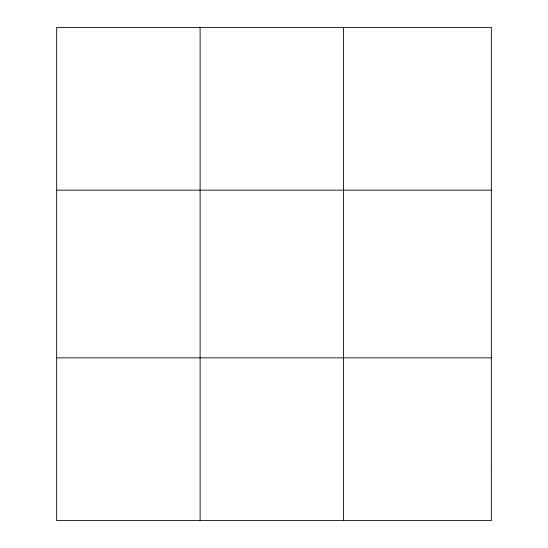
<?xml version="1.0" encoding="UTF-8"?>
<svg xmlns="http://www.w3.org/2000/svg" width="548" height="548" viewBox="0 0 548 548"><rect width="100%" height="100%" fill="white"/><g stroke="black" fill="none" stroke-linecap="round" stroke-linejoin="round"><path stroke-width="0.82" d="M200.109 27.4L200.109 520.6M343.548 27.4L343.548 520.6M56.67 190.156L491.33 190.156M56.67 357.844L491.33 357.844M491.33 466.348L491.33 520.6L56.67 520.6L56.67 27.4L491.33 27.4L491.33 466.348"/></g></svg>
